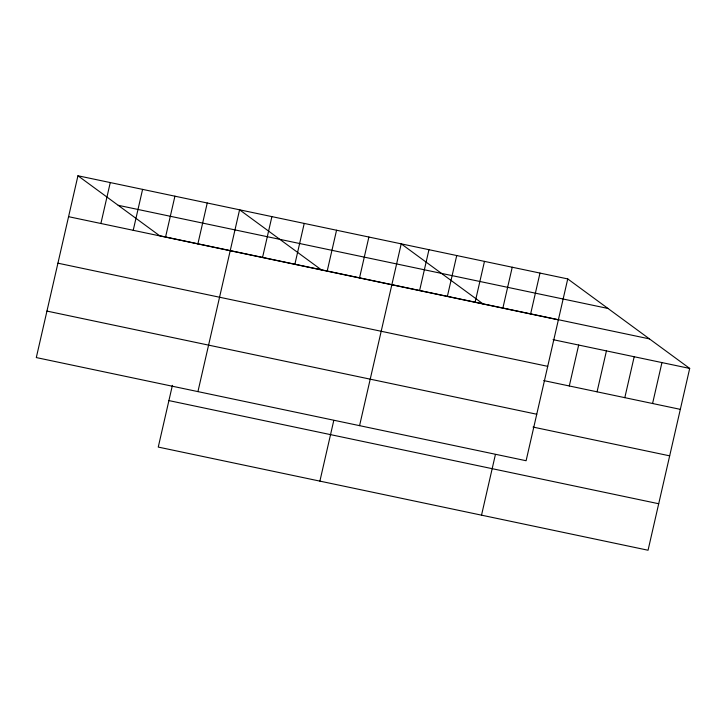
<?xml version="1.0" encoding="UTF-8"?>
<svg xmlns="http://www.w3.org/2000/svg" width="726" height="726" viewBox="0 0 726 726"><rect width="100%" height="100%" fill="white"/><g stroke="black" fill="none" stroke-linecap="round" stroke-linejoin="round"><path stroke-width="1.09" d="M77.945 175.765L36.3 357.573L526.105 460.729L567.741 278.92L77.945 175.765L159.647 235.732L649.452 338.888M100.896 223.499L110.27 182.571M133.221 230.305L142.595 189.377M165.546 237.112L174.921 196.183M197.871 243.918L207.246 202.999M172.398 385.352L158.259 447.08L648.055 550.235L689.7 368.427L567.741 278.92M197.935 391.613L239.58 209.805L321.282 269.773M262.531 257.539L271.905 216.611M294.856 264.346L304.23 223.417M327.181 271.152L336.555 230.233M359.515 277.967L368.881 237.039M319.894 481.12L333.779 420.481M359.57 425.654L401.215 243.845L482.917 303.813M419.592 290.618L428.966 249.69M447.352 296.462L456.727 255.534M475.103 302.306L484.478 261.378M502.864 308.151L512.229 267.232M481.529 515.17L495.413 454.521M530.615 314.004L539.99 273.076M569.302 385.969L578.676 345.041M597.062 391.813L606.437 350.885M624.814 397.657L634.188 356.738M652.574 403.511L661.949 362.583M118.184 205.295L607.989 308.459M68.571 216.684L558.367 319.848M553.058 339.65L689.7 368.427M57.917 263.184L547.722 366.34M543.683 380.578L680.326 409.355M46.945 311.082L536.75 414.237M533.038 427.07L669.681 455.846M168.904 400.589L658.709 503.744"/></g></svg>
